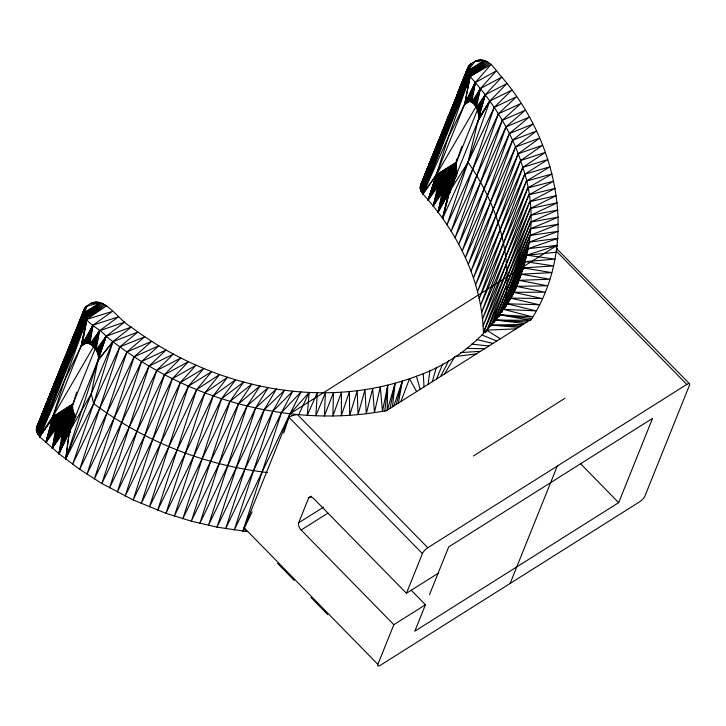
<?xml version="1.0" encoding="UTF-8"?>
<svg xmlns="http://www.w3.org/2000/svg" width="726" height="726" viewBox="0 0 726 726"><rect width="100%" height="100%" fill="white"/><g stroke="black" fill="none" stroke-linecap="round" stroke-linejoin="round"><path stroke-width="1.09" d="M530.688 320.42C579.847 244.644 558.412 142.659 501.802 77.11C495.513 70.54 489.977 58.824 479.115 60.086C474.232 61.283 468.107 64.215 467.417 69.76C467.281 72.301 468.424 74.742 470.094 76.602C478.851 86.267 486.946 96.549 494.215 107.384C506.548 125.879 516.44 146.071 522.829 167.388C551.978 253.982 501.376 346.81 416.406 376.24C321.409 411.941 210.867 387.257 131.297 327.099L112.884 341.656L97.865 360.74L69.206 431.906L65.685 459.068L98.128 359.96C100.85 351.493 87.801 336.619 81.04 346.248L64.886 379.616L39.612 436.734L58.906 453.696L79.715 469.341L101.867 483.516L133.148 499.942L165.973 513.3L191.319 521.177L217.02 527.149L247.185 531.604L246.268 531.223A6.734 4.764 -40.1 0 1 245.678 530.815L244.208 527.838L377.874 664.372A5.708 1.751 -44.4 0 0 380.587 665.143L639.579 501.838A5.708 1.751 -44.4 0 0 644.96 495.976L689.491 385.197A5.708 1.751 -44.4 0 0 686.778 384.426L556.352 251.205L557.196 248.791M461.872 146.198L456.209 162.896L435.945 175.674L422.895 194.014L420.554 189.994L450.301 118.42L469.087 75.332L489.796 63.398L470.094 76.602L448.287 137.296L436.217 174.893C432.778 181.418 442.179 201.783 449.603 191.555L477.917 121.106C481.637 114.263 472.354 93.826 464.531 104.444L448.287 137.296L422.895 194.014C457.425 231.857 482.028 280.853 483.416 332.735L530.661 222.092L557.922 209.959L530.615 215.323L483.108 325.929L529.726 201.692L555.172 188.37L528.882 194.84L480.567 305.383L526.386 181.11L550.045 166.744L524.735 174.24L475.63 284.801L520.651 160.555L542.585 145.264L518.228 153.74L468.334 264.373L512.601 140.227L532.848 124.119L509.407 133.53L458.768 244.308L502.292 120.325L520.923 103.491L498.372 113.81L447.016 224.797L467.998 162.252L489.832 101.032L506.911 83.563L485.222 94.77L476.338 107.575L480.394 88.608L496.475 70.749L475.348 82.546L464.867 103.727L468.551 101.404M37.471 427.16L36.318 428.966L83.717 314.249L100.424 302.588L86.975 306.145L84.252 309.058L36.518 431.661L36.572 427.678L84.252 309.058C100.914 288.258 117.43 320.157 131.297 327.099L106.105 336.292L96.068 350.095L99.498 330.775L118.483 316.799L93.064 325.121L82.292 344.305L85.123 342.554L82.292 344.305L86.811 319.322L106.386 305.927L85.732 318.17L76.829 336.646L36.518 431.661L39.612 436.734L52.154 419.274L72.536 405.562L76.693 392.158M71.475 428.077L62.2 434.348L52.299 448.187L56.274 430.337L75.858 416.642L73.163 411.624L72.536 405.562L52.263 418.339L39.612 436.734C51.836 392.076 69.496 348.916 86.975 306.145L84.96 307.951L36.3 430.3L37.298 428.376M70.54 429.084L62.2 434.348L58.906 453.696L67.01 434.057L70.458 431.897C61.456 440.428 49.214 426.08 52.726 416.697L64.886 379.616L86.811 319.322L112.348 311.436L93.064 325.121L82.864 343.815L85.677 342.055M387.149 410.172L387.738 385.261L382.502 411.288C317.198 422.904 248.991 412.441 188.424 386.159C158.93 373.291 131.097 356.566 106.105 336.292C100.052 327.898 80.541 321.945 84.252 309.058M422.305 183.016L420.908 184.54L467.417 69.76L470.902 64.069L467.635 68.407L420.554 189.994L420.218 187.172L420.908 184.54L468.815 65.966L470.902 64.069C453.405 106.731 436.126 149.783 422.895 194.014L436.217 174.893L456.482 162.116L456.627 159.139M454.775 165.582L456.01 163.767L435.945 175.674L428.149 199.959L437.116 186.101L457.416 173.296L455.837 166.78L456.472 159.593M85.369 342.245L83.499 343.425L93.064 325.121L89.897 344.006L99.498 330.775L124.808 322.026L106.105 336.292L98.128 359.96L112.884 341.656L93.627 403.583L72.618 464.277L126.914 351.928L151.698 341.383L134.156 356.82L79.715 469.341L119.817 346.865L137.94 332.027L112.884 341.656L91.294 393.71L69.542 431.19L65.685 459.068L93.627 403.583L119.817 346.865L144.746 336.782L126.914 351.928L86.957 474.232L141.543 361.548L166.009 350.059L149.066 366.104L109.517 487.899L164.475 374.689L188.388 361.711L172.361 378.7L133.148 499.942L188.424 386.159L211.665 371.639L196.601 389.608L157.651 510.26L213.172 395.888L235.623 379.743L221.566 398.719L182.816 518.763L238.518 403.765L260.008 385.951L247.058 405.97L208.426 525.37L264.219 409.736L284.61 390.189L272.831 411.297L234.253 530.044L290.073 413.747L309.167 392.421L307.279 415.308L317.307 392.721L315.846 415.762L325.402 392.784L324.386 415.98L333.452 392.63L332.88 415.98L341.447 392.249L341.32 415.753L349.378 391.641L349.705 415.308L357.228 390.815L358.018 414.637L365.006 389.762L366.267 413.738L372.683 388.483L374.425 412.622L380.27 386.985L382.502 411.288L385.905 410.952L531.096 319.404M422.396 183.215L420.436 185.82L467.453 71.157L485.531 60.893L467.753 72.582L450.301 118.42L422.895 194.014L459.531 99.807L459.885 96.032L468.297 73.979L487.055 61.574L467.753 72.582L420.218 187.172L421.379 185.275M392.439 406.832L395.098 383.328L387.385 410.018M384.78 410.989L387.738 385.261M428.095 384.344L429.892 370.469M97.565 362.955L97.865 360.74L91.294 393.71L65.685 459.068M477.617 123.32L477.917 121.106L489.832 101.032L511.812 90.124L494.215 107.384L467.998 162.252L442.633 218.444L448.414 193.452L438.023 212.183L441.989 193.007L452.171 186.591M71.82 341.792L74.969 333.343L54.831 382.185L47.934 401.024M93.872 346.193L52.726 416.697L39.612 436.734C54.867 396.423 71.611 356.729 84.171 315.601L102.067 303.15L83.717 314.249L39.612 436.734L52.453 417.477L72.99 403.919L95.387 348.19M71.493 427.088L61.302 434.03L52.299 448.187L55.548 429.447L75.177 415.699L54.877 428.494L45.865 442.533L52.154 419.274L72.428 406.496L71.729 408.629M504.107 309.566C514.208 258.111 497.655 204.478 467.998 162.252L477.917 121.106M398.392 403.075L402.34 381.177L393.791 405.979M81.802 344.877L85.487 342.554L81.802 344.877L86.811 319.322L67.972 360.277L36.972 433.014L83.517 311.554L86.975 306.145L83.771 310.265M390.071 408.33L395.098 383.328M87.075 342.082L81.376 345.531L86.811 319.322L43.578 422.024L38.532 435.582M470.902 64.069L468.107 67.128L457.607 93.2L457.416 94.108L459.885 96.032L451.472 118.12L421.098 191.392L427.024 179.467L470.094 76.602L490.948 64.505L475.348 82.546L465.275 103.083L468.034 101.341M71.103 406.56L72.99 403.919L52.726 416.697L81.04 346.248L86.811 319.322L39.612 436.734M70.458 430.327L63.952 434.656L58.906 453.696L69.206 431.906L58.906 453.696L63.089 434.547L70.522 429.574M89.008 343.579L93.064 325.121L84.18 343.144M95.433 349.115L99.498 330.775L90.768 344.523M470.983 101.849L475.348 82.546L465.747 102.529L467.589 101.368M467.998 162.252L449.603 191.555L442.633 218.444L448.877 192.907M447.906 193.906L438.023 212.183L442.715 193.543L451.046 188.279M65.558 357.101L64.233 358.889L36.318 428.966M442.633 218.444L449.267 192.263M475.775 106.577L480.394 88.608L501.802 77.11L485.222 94.77L476.846 108.619M396.278 404.409L402.34 381.177M470.239 101.558L475.348 82.546L466.283 102.057M88.127 343.253L93.064 325.121L84.906 342.962M94.734 348.181L99.498 330.775L91.621 345.113M455.674 177.153L438.132 188.215L433.195 206.021L441.989 193.007L451.581 187.408M73.371 424.728L60.394 433.622L52.299 448.187L57.036 431.144L74.814 418.757M75.858 416.642L55.548 429.447L45.865 442.533L52.136 420.263L72.428 406.496M455.275 166.853L455.874 164.72L435.736 176.554L428.149 199.959L437.596 187.181L456.981 174.957L437.116 186.101M477.3 109.717L485.222 94.77L478.561 118.474L489.832 101.032L478.189 120.316M432.306 381.695L436.399 367.283M478.643 117.449L485.222 94.77L477.69 110.833M455.193 167.869L455.819 165.728L435.609 177.498L428.149 199.959L436.689 185.003L456.981 172.207L436.335 183.905L428.149 199.959L435.546 178.514L455.819 165.728M449.203 193.071L447.343 194.241L438.023 212.183L443.432 193.969L450.846 189.295M52.199 421.289L72.473 408.511L52.345 422.332L45.865 442.533L53.724 426.471L74.016 413.684L54.259 427.496L45.865 442.533L52.199 421.289L72.4 407.486L71.674 409.618M478.652 116.369L485.222 94.77L478.017 111.949M455.175 168.922L455.837 166.78L435.546 178.514M475.176 105.66L480.394 88.608L471.737 102.257L475.348 82.546L466.863 101.704M40.574 419.347L54.831 382.185M68.77 432.569L58.906 453.696L64.759 434.656L70.358 430.981M469.513 101.368L475.348 82.546L467.49 101.459M71.402 408.901L72.718 404.7L52.453 417.477M71.529 408.738L72.536 405.562M36.3 430.3L84.171 315.601L103.636 303.913L84.851 316.917L67.972 360.277L62.817 376.413L58.298 383.528L56.492 384.689L54.523 383.627L52.844 387.239L44.958 407.114L45.502 406.732L47.535 408.901L37.652 434.329L43.578 422.024M87.265 343.026L93.064 325.121L85.659 342.89M478.588 115.271L485.222 94.77L478.271 113.056M242.874 531.16L281.452 412.631L292.814 391.16L272.831 411.297L217.02 527.149L255.625 407.967L268.203 387.584L247.058 405.97L191.319 521.177L230.015 401.351L243.709 382.03L221.566 398.719L165.973 513.3L204.85 392.848L219.588 374.552L196.601 389.608L141.225 503.572L180.347 382.529L196.056 365.223L172.361 378.7L117.276 492.092L156.716 370.487L173.36 354.125L149.066 366.104L94.344 478.96L134.156 356.82L158.785 345.803L141.543 361.548L101.867 483.516L156.716 370.487L180.819 358.018L164.475 374.689L125.162 496.112L180.347 382.529L203.825 368.527L188.424 386.159L149.402 507.011L204.85 392.848L227.574 377.257L213.172 395.888L174.367 516.132L230.015 401.351L251.849 384.099L238.518 403.765L199.859 523.382L255.625 407.967L276.397 389L264.219 409.736L225.632 528.7L281.452 412.631L301 391.904L290.073 413.747L242.874 531.16L252.176 511.748M283.757 433.113L290.073 413.747L557.16 245.343L556.343 247.448L557.16 245.343L528.129 248.691L501.584 312.489M454.412 179.295L438.713 189.196L433.195 206.021L441.281 192.39L452.38 185.393M93.999 347.3L99.498 330.775L92.438 345.767M468.624 101.295L464.867 103.727L470.094 76.602L451.472 118.12L446.299 133.675L442.234 140.408L439.448 142.151L420.254 188.569L421.243 186.546M73.417 423.53L59.505 433.113L52.299 448.187L57.826 431.87L74.578 420.263M98.309 359.098L106.105 336.292L96.64 351.103M448.668 193.279L446.753 194.468L438.023 212.183L444.149 194.287L450.637 190.194M58.906 453.696L66.293 434.357L70.123 431.979L67.672 433.649L58.906 453.696L65.54 434.556L70.213 431.516M468.815 101.295L475.348 82.546L468.152 101.322L465.275 103.083M478.461 114.154L485.222 94.77M45.865 442.533L52.88 424.411L73.163 411.624L53.261 425.436L45.865 442.533L52.581 423.385L72.618 409.555L52.345 422.332M98.4 358.172L106.105 336.292L97.13 352.119M474.559 104.834L480.394 88.608L472.481 102.774M435.564 179.567L428.149 199.959L436.045 182.825L456.327 170.029L435.818 181.745L428.149 199.959L435.654 180.647L455.928 167.869L435.564 179.567L455.837 166.78M98.4 357.201L106.105 336.292L97.538 353.126M421.098 191.392L467.417 69.76M455.846 99.435L468.815 65.966M86.439 342.908L93.064 325.121M422.559 182.353L429.883 162.37L463.714 79.561M431.407 160.137L468.107 67.128M400.888 401.505L409.446 378.818L416.651 391.559M483.416 332.735L530.307 208.516L556.361 195.584L529.726 201.692L481.683 312.253L527.766 187.97L552.023 173.95L526.386 181.11L477.536 291.652L522.829 167.388L545.326 152.396L520.651 160.555L471.029 271.152L515.533 146.961L536.342 131.116L512.601 140.227L462.208 250.942L505.968 126.896L525.134 110.298L502.292 120.325L451.173 231.222L494.215 107.384L516.476 96.767L498.372 113.81L455.093 237.729L505.968 126.896L529.109 117.176L509.407 133.53L465.402 257.639L515.533 146.961L539.59 138.167L518.228 153.74L473.452 277.967L522.829 167.388L547.812 159.557L524.735 174.24L479.187 298.522L527.766 187.97L553.729 181.155L528.882 194.84L482.527 319.104L530.307 208.516L557.278 202.781L530.615 215.323L486.665 331.092M485.821 332.254L486.62 330.158L516.113 328.851M57.862 376.277L56.664 379.417L57.889 376.44M59.459 372.093L74.469 333.633L73.362 336.447L74.116 337.49L74.969 337.862L76.829 336.646M440.628 137.259L442.624 132.005M443.432 129.909L448.641 116.269M490.876 326.246L530.661 222.092L558.303 217.11L530.425 228.826L487.818 329.259M420.254 188.569L448.205 116.668M454.104 180.783L439.321 190.103L433.195 206.021L437.596 187.181L456.554 176.472M449.848 192.245L446.127 194.586L438.023 212.183L444.838 194.486L450.401 190.983M494.47 322.426L530.425 228.826L558.421 224.234L529.926 235.505L492.056 325.348M557.033 240.469L557.84 238.355L529.163 242.13L497.21 318.433M421.888 192.744L427.024 179.467M498.653 316.454L529.926 235.505L558.267 231.322L529.163 242.13L501.802 312.534M498.753 316.854L499.561 314.757L532.312 316.826L503.408 309.34L535.833 310.855L507.02 303.777L505.296 307.951M459.531 99.807L469.087 75.332L488.489 62.409L468.297 73.979L439.448 142.151L438.468 141.479L436.743 145.209L420.436 185.82M505.142 307.506L528.129 248.691L557.84 238.355M37.852 426.026L36.572 427.678L74.969 333.343L68.834 348.834M98.309 356.185L106.105 336.292L97.874 354.134M420.218 187.172L438.749 140.136L436.743 145.209M507.837 303.468L526.822 255.189L557.16 245.343L556.488 247.003M75.368 332.326L84.96 307.951M37.761 425.363L54.695 383.11L55.466 382.548M66.783 354.007L68.017 350.903M59.505 372.374L61.519 367.283M63.942 361.176L65.158 358.118M445.111 126.061L446.327 122.984M447.951 118.892L449.167 115.815M449.984 113.755L458.968 91.04L447.044 119.59L448.123 117.775L449.294 118.447L451.472 118.12M510.732 298.313L525.252 261.605L554.982 259.128L526.822 255.189L505.205 307.515M511.83 296.489L513.5 292.279L544.936 292.206L516.367 286.353L547.468 285.781L518.972 280.318L514.761 290.781M43.515 412.241L45.529 407.177M93.227 346.493L99.498 330.775M512.574 295.183L523.419 267.93L553.493 265.916L525.252 261.605L508.064 303.495M75.921 342.663L85.732 318.17L105.088 304.838L84.851 316.917M428.993 166.227L431.008 161.19L421.615 183.379M513.427 293.712L521.332 274.174L551.742 272.622L523.419 267.93L511.031 298.332M422.895 194.014L470.094 76.602L464.531 104.444L436.217 174.893L456.209 162.896L455.02 164.711M377.874 664.372L393.828 624.696L301.136 530.007A5.708 3.113 57.8 0 1 298.667 522.811L308.632 498.036L311.499 496.221M456.482 162.116L477.608 109.544M514.752 290.817L518.972 280.318L549.736 279.247L521.332 274.174L513.255 294.103M308.632 498.036A5.708 3.113 57.8 0 1 313.759 498.599L406.46 593.278L422.405 553.602A5.708 1.751 -44.4 0 1 427.786 547.731L686.778 384.426M411.179 590.193L425.436 604.767L414.809 631.193L618.67 502.655L652.556 418.376L448.695 546.914L429.483 594.694M510.088 583.495L557.287 466.083M457.607 93.2L467.635 68.407M52.299 448.187L58.643 432.524L73.507 422.26M420.908 184.54L429.883 162.37L428.785 165.31L429.347 164.938L430.364 166.318L434.466 161.862M36.572 427.678L83.499 312.888L100.424 302.588L91.022 303.595L93.808 302.415M436.535 379.026L442.742 363.898M75.386 332.326L82.519 315.084M464.576 77.473L465.874 74.333M498.689 316.845L499.561 314.757L531.414 318.532M473.906 104.072L480.394 88.608L473.207 103.382M98.137 355.159L106.105 336.292M438.023 212.183L445.492 194.586L450.138 191.664M485.739 332.227L486.62 330.158L500.35 338.797M453.814 182.19L439.947 190.938L433.195 206.021L440.591 191.691L453.541 183.533M45.203 406.124L46.056 404.219L37.053 426.471L38.414 425.009M298.685 414.637L309.167 392.421M45.121 407.259L46.736 403.955M440.673 376.422L448.904 360.314M436.217 174.893L476.229 106.35M444.575 373.963L454.884 356.548L476.329 353.934M478.407 119.436L489.832 101.032M63.035 361.884L64.015 360.332L65.267 361.058L67.972 360.277M71.429 406.469L72.718 404.7L52.263 418.339M47.535 408.901L50.938 404.391M54.877 428.494L74.56 414.7L54.259 427.496M53.724 426.471L73.544 412.649L53.261 425.436M52.88 424.411L72.854 410.598L52.581 423.385M469.214 101.377L464.531 104.444L469.141 101.54M66.293 434.357L70.041 431.943M67.01 434.057L68.888 432.859M465.747 102.529L467.635 101.322M82.864 343.815L85.632 342.073M81.376 345.531L86.902 342.046M81.04 346.248L87.492 342.182M435.736 176.554L456.01 163.767M435.609 177.498L455.874 164.72M52.136 420.263L72.4 407.486M435.818 181.745L456.091 168.958L435.654 180.647M436.335 183.905L456.618 171.109L436.045 182.825M56.274 430.337L74.751 418.684M57.036 431.144L74.597 420.073M57.826 431.87L73.535 421.96M58.643 432.524L72.509 423.775M59.505 433.113L73.38 424.365M60.394 433.622L72.428 426.035M61.302 434.03L71.484 427.605M63.089 434.547L70.504 429.874M63.952 434.656L70.44 430.563M64.759 434.656L70.331 431.144M65.54 434.556L70.186 431.634M446.753 194.468L450.211 192.435M298.667 522.811L323.569 507.111M301.136 530.007L327.952 513.101M473.452 455.955L564.864 398.32M406.46 593.278L438.068 573.349M393.828 624.696L425.436 604.767M446.127 194.586L449.957 192.218M445.492 194.586L449.321 192.245M444.838 194.486L450.583 191.011M444.149 194.287L450.855 190.257M443.432 193.969L451.109 189.404M442.715 193.543L451.345 188.451M441.281 192.39L452.779 185.729M440.591 191.691L453.024 184.522M439.947 190.938L453.305 183.251M439.321 190.103L454.567 181.382M438.713 189.196L454.893 179.994M438.132 188.215L455.229 178.532M436.689 185.003L457.416 173.296M477.608 60.376L474.949 61.519L467.453 71.157L483.933 60.403L474.949 61.519L479.115 60.086M292.197 415.735L288.739 417.06L422.405 553.602M293.086 415.408L297.361 414.501L427.786 547.731M98.736 302.225L91.022 303.595L95.387 302.134M480.694 59.995L474.949 61.519L482.309 60.104M91.022 303.595L97.048 302.07M556.524 248.492L689.564 383.8M526.822 255.189L556.198 252.267M460.683 352.582L480.467 351.33M518.609 327.281L491.166 325.175L523.21 324.377M524.562 323.524L495.477 320.039L529.617 320.338M466.283 348.444L484.696 348.661M491.166 325.175L520.723 325.947M507.02 303.777L539.119 304.748L510.387 298.096L509.525 300.174L510.387 298.096L542.159 298.531L513.5 292.279M495.477 320.039L526.931 322.026M471.682 344.124L488.907 346.012M267.549 472.553C204.877 465.366 144.165 441.344 93.627 403.583L91.294 393.71M499.561 314.757L529.853 320.184M476.873 339.632L492.972 343.443M481.855 334.976L496.811 341.02M580.709 463.878L618.67 502.655M277.559 563.376L294.266 580.437M310.973 597.507L327.68 614.577M557.141 248.537L557.178 248.582A6.734 1.089 -47.4 0 1 557.269 248.728M416.406 376.24L420.191 389.336M423.231 373.463L424.029 386.913M292.043 415.699A6.734 1.497 -16.4 0 1 292.986 415.354M85.877 306.971L85.06 309.04L85.877 306.971"/></g></svg>
